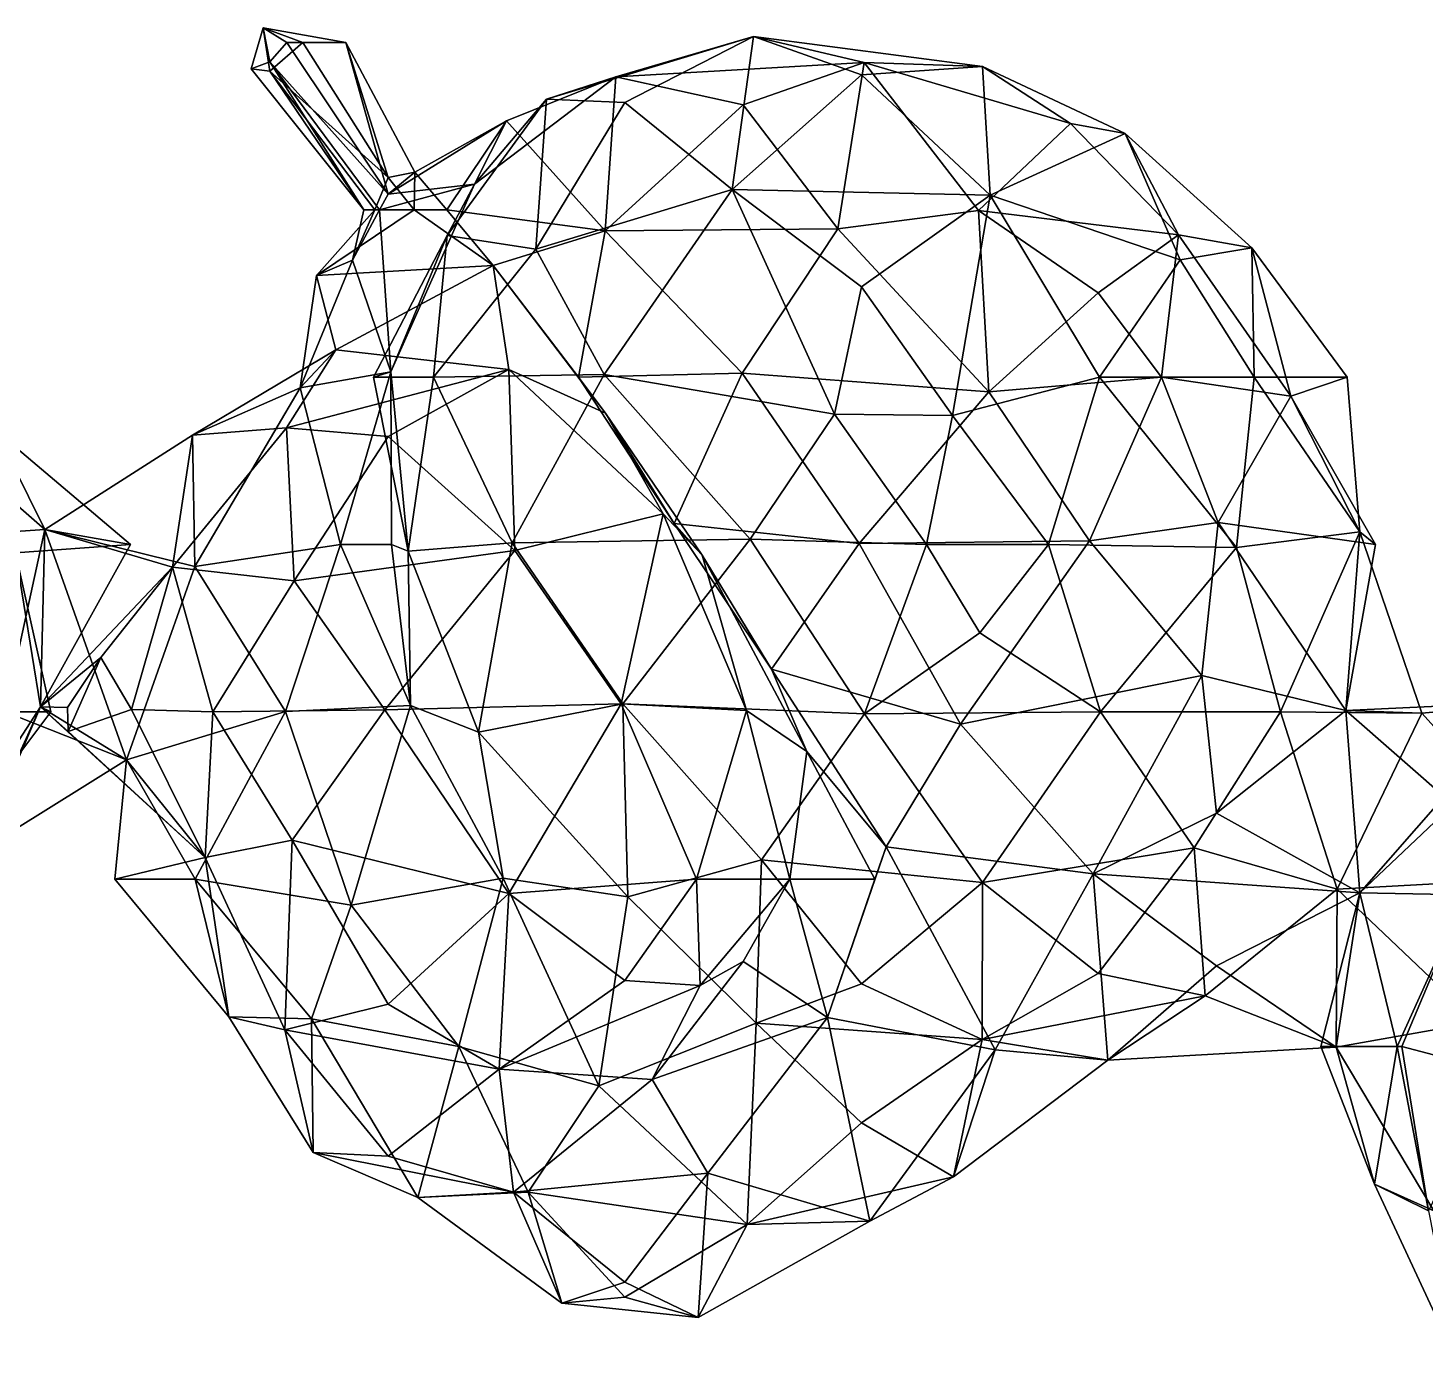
# Model space of a CAD drawing. Extents: x 290083 to 295691, y 4553739 to 4561622.
# Drawn here: x 294606.8 to 294755.5, y 4559015.4 to 4559157.9 of the extents above; entities that cross this region are included whole.
import ezdxf

# ---------------------------------------------------------------- set-up
doc = ezdxf.new("R2010")
doc.units = 0
doc.layers.add('Au_ppm_Pref_-_0_3', color=7, linetype='CONTINUOUS')

msp = doc.modelspace()

# ---------------------------------------------------------------- linework, layer by layer
at = {"layer": 'Au_ppm_Pref_-_0_3'}
for points in [[(294630.55, 4559153.56, 1787.74), (294631.84, 4559157.92, 1787.83), (294632.54, 4559153.31, 1788.76)], [(294630.55, 4559153.56, 1787.74), (294632.54, 4559154.31, 1787.05), (294631.84, 4559157.92, 1787.83)], [(294636.05, 4559156.37, 1789.39), (294632.54, 4559153.31, 1788.76), (294631.84, 4559157.92, 1787.83)], [(294636.05, 4559156.37, 1789.39), (294631.84, 4559157.92, 1787.83), (294640.63, 4559156.37, 1787.74)], [(294640.63, 4559156.37, 1787.74), (294631.84, 4559157.92, 1787.83), (294634.35, 4559156.37, 1786.88)], [(294634.35, 4559156.37, 1786.88), (294631.84, 4559157.92, 1787.83), (294632.54, 4559154.31, 1787.05)], [(294645.14, 4559141.98, 1788.88), (294632.54, 4559153.31, 1788.76), (294636.05, 4559156.37, 1789.39)], [(294632.54, 4559154.31, 1787.05), (294645.14, 4559140.22, 1787.18), (294634.35, 4559156.37, 1786.88)], [(294640.63, 4559156.37, 1787.74), (294634.35, 4559156.37, 1786.88), (294645.14, 4559140.22, 1787.18)], [(294645.14, 4559141.98, 1788.88), (294636.05, 4559156.37, 1789.39), (294640.63, 4559156.37, 1787.74)], [(294645.14, 4559141.98, 1788.88), (294640.63, 4559156.37, 1787.74), (294647.98, 4559142.57, 1787.74)], [(294640.63, 4559156.37, 1787.74), (294645.14, 4559140.22, 1787.18), (294647.98, 4559142.57, 1787.74)], [(294669.38, 4559152.71, 1781.56), (294661.99, 4559150.35, 1775.86), (294684.03, 4559157.01, 1776.13)], [(294661.99, 4559150.35, 1775.86), (294670.34, 4559149.98, 1772.05), (294684.03, 4559157.01, 1776.13)], [(294669.38, 4559152.71, 1781.56), (294684.03, 4559157.01, 1776.13), (294695.83, 4559154.25, 1781.66)], [(294681.78, 4559140.71, 1769.18), (294684.03, 4559157.01, 1776.13), (294670.34, 4559149.98, 1772.05)], [(294681.78, 4559140.71, 1769.18), (294695.53, 4559152.93, 1771.07), (294684.03, 4559157.01, 1776.13)], [(294695.83, 4559154.25, 1781.66), (294684.03, 4559157.01, 1776.13), (294708.42, 4559153.82, 1775.64)], [(294708.42, 4559153.82, 1775.64), (294684.03, 4559157.01, 1776.13), (294695.53, 4559152.93, 1771.07)], [(294632.54, 4559154.31, 1787.05), (294630.55, 4559153.56, 1787.74), (294642.54, 4559138.55, 1787.74)], [(294632.54, 4559153.31, 1788.76), (294642.54, 4559138.55, 1787.74), (294630.55, 4559153.56, 1787.74)], [(294632.54, 4559154.31, 1787.05), (294642.54, 4559138.55, 1787.74), (294644.2, 4559138.55, 1787.29)], [(294632.54, 4559154.31, 1787.05), (294644.2, 4559138.55, 1787.29), (294645.14, 4559140.22, 1787.18)], [(294645.14, 4559141.98, 1788.88), (294643.71, 4559138.55, 1788.41), (294632.54, 4559153.31, 1788.76)], [(294632.54, 4559153.31, 1788.76), (294643.71, 4559138.55, 1788.41), (294642.54, 4559138.55, 1787.74)], [(294669.38, 4559152.71, 1781.56), (294695.83, 4559154.25, 1781.66), (294682.93, 4559149.74, 1785.53)], [(294695.83, 4559154.25, 1781.66), (294693.02, 4559136.52, 1785.87), (294682.93, 4559149.74, 1785.53)], [(294707.99, 4559138.5, 1784.28), (294693.02, 4559136.52, 1785.87), (294695.83, 4559154.25, 1781.66)], [(294695.53, 4559152.93, 1771.07), (294709.25, 4559140.13, 1769.32), (294708.42, 4559153.82, 1775.64)], [(294695.83, 4559154.25, 1781.66), (294717.77, 4559147.74, 1780.32), (294707.99, 4559138.5, 1784.28)], [(294717.77, 4559147.74, 1780.32), (294695.83, 4559154.25, 1781.66), (294708.42, 4559153.82, 1775.64)], [(294708.42, 4559153.82, 1775.64), (294709.25, 4559140.13, 1769.32), (294723.62, 4559146.67, 1774.51)], [(294708.42, 4559153.82, 1775.64), (294723.62, 4559146.67, 1774.51), (294717.77, 4559147.74, 1780.32)], [(294657.74, 4559148.03, 1784.96), (294654.33, 4559141.27, 1780.85), (294669.38, 4559152.71, 1781.56)], [(294669.38, 4559152.71, 1781.56), (294654.33, 4559141.27, 1780.85), (294661.99, 4559150.35, 1775.86)], [(294657.74, 4559148.03, 1784.96), (294669.38, 4559152.71, 1781.56), (294668.25, 4559136.32, 1786.68)], [(294668.25, 4559136.32, 1786.68), (294669.38, 4559152.71, 1781.56), (294682.93, 4559149.74, 1785.53)], [(294709.25, 4559140.13, 1769.32), (294695.53, 4559152.93, 1771.07), (294681.78, 4559140.71, 1769.18)], [(294661.99, 4559150.35, 1775.86), (294654.33, 4559141.27, 1780.85), (294651.42, 4559135.83, 1775.86)], [(294651.42, 4559135.83, 1775.86), (294660.85, 4559134.37, 1771.06), (294661.99, 4559150.35, 1775.86)], [(294660.85, 4559134.37, 1771.06), (294670.34, 4559149.98, 1772.05), (294661.99, 4559150.35, 1775.86)], [(294660.85, 4559134.37, 1771.06), (294681.78, 4559140.71, 1769.18), (294670.34, 4559149.98, 1772.05)], [(294668.25, 4559136.32, 1786.68), (294682.93, 4559149.74, 1785.53), (294693.02, 4559136.52, 1785.87)], [(294645.14, 4559140.22, 1787.18), (294654.33, 4559141.27, 1780.85), (294657.74, 4559148.03, 1784.96)], [(294645.14, 4559140.22, 1787.18), (294657.74, 4559148.03, 1784.96), (294647.98, 4559142.57, 1787.74)], [(294651.38, 4559138.55, 1787.74), (294647.98, 4559142.57, 1787.74), (294657.74, 4559148.03, 1784.96)], [(294651.38, 4559138.55, 1787.74), (294657.74, 4559148.03, 1784.96), (294668.25, 4559136.32, 1786.68)], [(294717.77, 4559147.74, 1780.32), (294729.28, 4559135.9, 1780.75), (294707.99, 4559138.5, 1784.28)], [(294717.77, 4559147.74, 1780.32), (294723.62, 4559146.67, 1774.51), (294729.28, 4559135.9, 1780.75)], [(294723.62, 4559146.67, 1774.51), (294709.25, 4559140.13, 1769.32), (294729.48, 4559133.23, 1771.64)], [(294729.28, 4559135.9, 1780.75), (294723.62, 4559146.67, 1774.51), (294737.08, 4559134.51, 1775.86)], [(294737.08, 4559134.51, 1775.86), (294723.62, 4559146.67, 1774.51), (294729.48, 4559133.23, 1771.64)], [(294645.14, 4559141.98, 1788.88), (294647.91, 4559138.55, 1789.04), (294643.71, 4559138.55, 1788.41)], [(294645.14, 4559141.98, 1788.88), (294647.98, 4559142.57, 1787.74), (294647.91, 4559138.55, 1789.04)], [(294647.98, 4559142.57, 1787.74), (294651.38, 4559138.55, 1787.74), (294647.91, 4559138.55, 1789.04)], [(294645.43, 4559121.31, 1782.03), (294654.33, 4559141.27, 1780.85), (294644.2, 4559138.55, 1787.29)], [(294645.14, 4559140.22, 1787.18), (294644.2, 4559138.55, 1787.29), (294654.33, 4559141.27, 1780.85)], [(294645.43, 4559121.31, 1782.03), (294651.42, 4559135.83, 1775.86), (294654.33, 4559141.27, 1780.85)], [(294668.14, 4559121.03, 1768.45), (294681.78, 4559140.71, 1769.18), (294660.85, 4559134.37, 1771.06)], [(294692.67, 4559116.78, 1767.25), (294681.78, 4559140.71, 1769.18), (294668.14, 4559121.03, 1768.45)], [(294692.67, 4559116.78, 1767.25), (294695.53, 4559130.36, 1766.71), (294681.78, 4559140.71, 1769.18)], [(294695.53, 4559130.36, 1766.71), (294709.25, 4559140.13, 1769.32), (294681.78, 4559140.71, 1769.18)], [(294695.53, 4559130.36, 1766.71), (294705.22, 4559116.67, 1766.71), (294709.25, 4559140.13, 1769.32)], [(294705.22, 4559116.67, 1766.71), (294720.88, 4559120.72, 1767.98), (294709.25, 4559140.13, 1769.32)], [(294720.88, 4559120.72, 1767.98), (294729.48, 4559133.23, 1771.64), (294709.25, 4559140.13, 1769.32)], [(294641.35, 4559133.2, 1787.74), (294643.71, 4559138.55, 1788.41), (294637.49, 4559131.55, 1793.68)], [(294637.49, 4559131.55, 1793.68), (294643.71, 4559138.55, 1788.41), (294647.91, 4559138.55, 1789.04)], [(294637.49, 4559131.55, 1793.68), (294647.91, 4559138.55, 1789.04), (294656.31, 4559132.63, 1792.38)], [(294641.35, 4559133.2, 1787.74), (294642.54, 4559138.55, 1787.74), (294643.71, 4559138.55, 1788.41)], [(294641.35, 4559133.2, 1787.74), (294645.43, 4559121.31, 1782.03), (294644.2, 4559138.55, 1787.29)], [(294641.35, 4559133.2, 1787.74), (294644.2, 4559138.55, 1787.29), (294642.54, 4559138.55, 1787.74)], [(294656.31, 4559132.63, 1792.38), (294647.91, 4559138.55, 1789.04), (294651.38, 4559138.55, 1787.74)], [(294656.31, 4559132.63, 1792.38), (294651.38, 4559138.55, 1787.74), (294668.25, 4559136.32, 1786.68)], [(294709.1, 4559119.17, 1785.72), (294693.02, 4559136.52, 1785.87), (294707.99, 4559138.5, 1784.28)], [(294709.1, 4559119.17, 1785.72), (294707.99, 4559138.5, 1784.28), (294720.73, 4559129.73, 1784.79)], [(294729.28, 4559135.9, 1780.75), (294720.73, 4559129.73, 1784.79), (294707.99, 4559138.5, 1784.28)], [(294645.43, 4559121.31, 1782.03), (294643.59, 4559120.74, 1775.86), (294651.42, 4559135.83, 1775.86)], [(294651.42, 4559135.83, 1775.86), (294643.59, 4559120.74, 1775.86), (294649.96, 4559120.74, 1772.19)], [(294651.42, 4559135.83, 1775.86), (294649.96, 4559120.74, 1772.19), (294660.85, 4559134.37, 1771.06)], [(294665.4, 4559120.74, 1789.2), (294656.31, 4559132.63, 1792.38), (294668.25, 4559136.32, 1786.68)], [(294668.25, 4559136.32, 1786.68), (294682.84, 4559121.16, 1786.18), (294665.4, 4559120.74, 1789.2)], [(294668.25, 4559136.32, 1786.68), (294693.02, 4559136.52, 1785.87), (294682.84, 4559121.16, 1786.18)], [(294709.1, 4559119.17, 1785.72), (294682.84, 4559121.16, 1786.18), (294693.02, 4559136.52, 1785.87)], [(294729.28, 4559135.9, 1780.75), (294727.46, 4559120.74, 1784.97), (294720.73, 4559129.73, 1784.79)], [(294729.28, 4559135.9, 1780.75), (294741.23, 4559118.7, 1781.17), (294727.46, 4559120.74, 1784.97)], [(294741.23, 4559118.7, 1781.17), (294729.28, 4559135.9, 1780.75), (294737.08, 4559134.51, 1775.86)], [(294660.85, 4559134.37, 1771.06), (294649.96, 4559120.74, 1772.19), (294668.14, 4559121.03, 1768.45)], [(294737.08, 4559134.51, 1775.86), (294729.48, 4559133.23, 1771.64), (294737.33, 4559120.74, 1771.17)], [(294741.23, 4559118.7, 1781.17), (294737.08, 4559134.51, 1775.86), (294747.23, 4559120.74, 1775.86)], [(294747.23, 4559120.74, 1775.86), (294737.08, 4559134.51, 1775.86), (294737.33, 4559120.74, 1771.17)], [(294641.35, 4559133.2, 1787.74), (294637.49, 4559131.55, 1793.68), (294635.75, 4559119.6, 1788.08)], [(294641.35, 4559133.2, 1787.74), (294635.75, 4559119.6, 1788.08), (294645.43, 4559121.31, 1782.03)], [(294637.49, 4559131.55, 1793.68), (294656.31, 4559132.63, 1792.38), (294639.58, 4559123.64, 1795.55)], [(294656.31, 4559132.63, 1792.38), (294657.97, 4559121.56, 1799.51), (294639.58, 4559123.64, 1795.55)], [(294668.28, 4559116.89, 1793.36), (294657.97, 4559121.56, 1799.51), (294656.31, 4559132.63, 1792.38)], [(294665.4, 4559120.74, 1789.2), (294668.28, 4559116.89, 1793.36), (294656.31, 4559132.63, 1792.38)], [(294737.33, 4559120.74, 1771.17), (294729.48, 4559133.23, 1771.64), (294720.88, 4559120.72, 1767.98)], [(294635.75, 4559119.6, 1788.08), (294637.49, 4559131.55, 1793.68), (294639.58, 4559123.64, 1795.55)], [(294695.53, 4559130.36, 1766.71), (294692.67, 4559116.78, 1767.25), (294705.22, 4559116.67, 1766.71)], [(294709.1, 4559119.17, 1785.72), (294720.73, 4559129.73, 1784.79), (294727.46, 4559120.74, 1784.97)], [(294635.75, 4559119.6, 1788.08), (294639.58, 4559123.64, 1795.55), (294624.29, 4559114.57, 1793.68)], [(294634.31, 4559115.36, 1798.66), (294624.29, 4559114.57, 1793.68), (294639.58, 4559123.64, 1795.55)], [(294657.97, 4559121.56, 1799.51), (294634.31, 4559115.36, 1798.66), (294639.58, 4559123.64, 1795.55)], [(294634.31, 4559115.36, 1798.66), (294657.97, 4559121.56, 1799.51), (294645.14, 4559114.42, 1803.45)], [(294635.75, 4559119.6, 1788.08), (294640.05, 4559102.92, 1785.34), (294645.43, 4559121.31, 1782.03)], [(294645.43, 4559121.31, 1782.03), (294640.05, 4559102.92, 1785.34), (294645.49, 4559102.92, 1781.8)], [(294647.28, 4559102.2, 1776.11), (294643.59, 4559120.74, 1775.86), (294645.43, 4559121.31, 1782.03)], [(294647.28, 4559102.2, 1776.11), (294649.96, 4559120.74, 1772.19), (294643.59, 4559120.74, 1775.86)], [(294658.63, 4559102.29, 1804.24), (294645.14, 4559114.42, 1803.45), (294657.97, 4559121.56, 1799.51)], [(294645.49, 4559102.92, 1781.8), (294647.28, 4559102.2, 1776.11), (294645.43, 4559121.31, 1782.03)], [(294647.28, 4559102.2, 1776.11), (294658.34, 4559103.11, 1770.39), (294649.96, 4559120.74, 1772.19)], [(294658.34, 4559103.11, 1770.39), (294668.14, 4559121.03, 1768.45), (294649.96, 4559120.74, 1772.19)], [(294658.63, 4559102.29, 1804.24), (294657.97, 4559121.56, 1799.51), (294674.43, 4559106.19, 1800.73)], [(294668.28, 4559116.89, 1793.36), (294674.43, 4559106.19, 1800.73), (294657.97, 4559121.56, 1799.51)], [(294658.34, 4559103.11, 1770.39), (294683.67, 4559103.5, 1770.09), (294668.14, 4559121.03, 1768.45)], [(294682.84, 4559121.16, 1786.18), (294675.59, 4559105.16, 1788.36), (294665.4, 4559120.74, 1789.2)], [(294668.28, 4559116.89, 1793.36), (294665.4, 4559120.74, 1789.2), (294675.59, 4559105.16, 1788.36)], [(294683.67, 4559103.5, 1770.09), (294692.67, 4559116.78, 1767.25), (294668.14, 4559121.03, 1768.45)], [(294695.3, 4559103.02, 1785.98), (294675.59, 4559105.16, 1788.36), (294682.84, 4559121.16, 1786.18)], [(294695.3, 4559103.02, 1785.98), (294682.84, 4559121.16, 1786.18), (294709.1, 4559119.17, 1785.72)], [(294705.22, 4559116.67, 1766.71), (294715.44, 4559102.92, 1766.47), (294720.88, 4559120.72, 1767.98)], [(294719.82, 4559103.32, 1785.75), (294709.1, 4559119.17, 1785.72), (294727.46, 4559120.74, 1784.97)], [(294715.44, 4559102.92, 1766.47), (294735.47, 4559102.6, 1769.38), (294720.88, 4559120.72, 1767.98)], [(294719.82, 4559103.32, 1785.75), (294727.46, 4559120.74, 1784.97), (294733.5, 4559105.28, 1784.39)], [(294720.88, 4559120.72, 1767.98), (294735.47, 4559102.6, 1769.38), (294737.33, 4559120.74, 1771.17)], [(294733.5, 4559105.28, 1784.39), (294727.46, 4559120.74, 1784.97), (294741.23, 4559118.7, 1781.17)], [(294735.47, 4559102.6, 1769.38), (294748.61, 4559104.28, 1775.74), (294737.33, 4559120.74, 1771.17)], [(294737.33, 4559120.74, 1771.17), (294748.61, 4559104.28, 1775.74), (294747.23, 4559120.74, 1775.86)], [(294747.23, 4559120.74, 1775.86), (294748.61, 4559104.28, 1775.74), (294741.23, 4559118.7, 1781.17)], [(294624.54, 4559100.59, 1788.94), (294635.75, 4559119.6, 1788.08), (294624.29, 4559114.57, 1793.68)], [(294624.54, 4559100.59, 1788.94), (294640.05, 4559102.92, 1785.34), (294635.75, 4559119.6, 1788.08)], [(294695.3, 4559103.02, 1785.98), (294709.1, 4559119.17, 1785.72), (294719.82, 4559103.32, 1785.75)], [(294603.33, 4559115.07, 1799.62), (294593.57, 4559117.63, 1794.16), (294608.59, 4559104.52, 1793.35)], [(294596.17, 4559103.67, 1787.41), (294608.59, 4559104.52, 1793.35), (294593.57, 4559117.63, 1794.16)], [(294741.23, 4559118.7, 1781.17), (294750.25, 4559102.92, 1781.8), (294733.5, 4559105.28, 1784.39)], [(294750.25, 4559102.92, 1781.8), (294741.23, 4559118.7, 1781.17), (294748.61, 4559104.28, 1775.74)], [(294674.43, 4559106.19, 1800.73), (294668.28, 4559116.89, 1793.36), (294678.58, 4559101.78, 1794.6)], [(294668.28, 4559116.89, 1793.36), (294675.59, 4559105.16, 1788.36), (294678.58, 4559101.78, 1794.6)], [(294702.46, 4559102.92, 1767.25), (294692.67, 4559116.78, 1767.25), (294683.67, 4559103.5, 1770.09)], [(294692.67, 4559116.78, 1767.25), (294702.46, 4559102.92, 1767.25), (294705.22, 4559116.67, 1766.71)], [(294702.46, 4559102.92, 1767.25), (294715.44, 4559102.92, 1766.47), (294705.22, 4559116.67, 1766.71)], [(294603.33, 4559115.07, 1799.62), (294617.71, 4559102.92, 1799.62), (294605.45, 4559102.03, 1805.35)], [(294603.33, 4559115.07, 1799.62), (294608.59, 4559104.52, 1793.35), (294617.71, 4559102.92, 1799.62)], [(294622.17, 4559100.49, 1798.78), (294608.59, 4559104.52, 1793.35), (294624.29, 4559114.57, 1793.68)], [(294624.54, 4559100.59, 1788.94), (294624.29, 4559114.57, 1793.68), (294608.59, 4559104.52, 1793.35)], [(294622.17, 4559100.49, 1798.78), (294634.31, 4559115.36, 1798.66), (294635.13, 4559099.05, 1803.05)], [(294622.17, 4559100.49, 1798.78), (294624.29, 4559114.57, 1793.68), (294634.31, 4559115.36, 1798.66)], [(294635.13, 4559099.05, 1803.05), (294634.31, 4559115.36, 1798.66), (294645.14, 4559114.42, 1803.45)], [(294635.13, 4559099.05, 1803.05), (294645.14, 4559114.42, 1803.45), (294658.63, 4559102.29, 1804.24)], [(294669.96, 4559085.95, 1804.31), (294658.63, 4559102.29, 1804.24), (294674.43, 4559106.19, 1800.73)], [(294669.96, 4559085.95, 1804.31), (294674.43, 4559106.19, 1800.73), (294683.28, 4559085.23, 1799.74)], [(294678.58, 4559101.78, 1794.6), (294683.28, 4559085.23, 1799.74), (294674.43, 4559106.19, 1800.73)], [(294596.17, 4559103.67, 1787.41), (294604.34, 4559085.1, 1789.15), (294608.59, 4559104.52, 1793.35)], [(294617.26, 4559080, 1793.01), (294608.59, 4559104.52, 1793.35), (294604.34, 4559085.1, 1789.15)], [(294608.11, 4559085.64, 1799.82), (294608.59, 4559104.52, 1793.35), (294622.17, 4559100.49, 1798.78)], [(294608.11, 4559085.64, 1799.82), (294617.71, 4559102.92, 1799.62), (294608.59, 4559104.52, 1793.35)], [(294617.26, 4559080, 1793.01), (294624.54, 4559100.59, 1788.94), (294608.59, 4559104.52, 1793.35)], [(294675.59, 4559105.16, 1788.36), (294695.3, 4559103.02, 1785.98), (294685.95, 4559089.64, 1789.24)], [(294678.58, 4559101.78, 1794.6), (294675.59, 4559105.16, 1788.36), (294685.95, 4559089.64, 1789.24)], [(294719.82, 4559103.32, 1785.75), (294733.5, 4559105.28, 1784.39), (294731.76, 4559088.96, 1785.71)], [(294731.76, 4559088.96, 1785.71), (294733.5, 4559105.28, 1784.39), (294747.12, 4559085.25, 1783.25)], [(294733.5, 4559105.28, 1784.39), (294750.25, 4559102.92, 1781.8), (294747.12, 4559085.25, 1783.25)], [(294735.47, 4559102.6, 1769.38), (294740.14, 4559085.1, 1770.65), (294748.61, 4559104.28, 1775.74)], [(294748.61, 4559104.28, 1775.74), (294740.14, 4559085.1, 1770.65), (294755.18, 4559084.95, 1777.15)], [(294750.25, 4559102.92, 1781.8), (294748.61, 4559104.28, 1775.74), (294747.12, 4559085.25, 1783.25)], [(294755.18, 4559084.95, 1777.15), (294747.12, 4559085.25, 1783.25), (294748.61, 4559104.28, 1775.74)], [(294617.71, 4559102.92, 1799.62), (294608.11, 4559085.64, 1799.82), (294605.45, 4559102.03, 1805.35)], [(294624.54, 4559100.59, 1788.94), (294634.19, 4559085.15, 1788.25), (294640.05, 4559102.92, 1785.34)], [(294647.52, 4559085.79, 1782.22), (294640.05, 4559102.92, 1785.34), (294634.19, 4559085.15, 1788.25)], [(294647.52, 4559085.79, 1782.22), (294645.49, 4559102.92, 1781.8), (294640.05, 4559102.92, 1785.34)], [(294647.52, 4559085.79, 1782.22), (294647.28, 4559102.2, 1776.11), (294645.49, 4559102.92, 1781.8)], [(294647.28, 4559102.2, 1776.11), (294654.77, 4559082.94, 1775.1), (294658.34, 4559103.11, 1770.39)], [(294658.34, 4559103.11, 1770.39), (294654.77, 4559082.94, 1775.1), (294670.12, 4559085.95, 1769.76)], [(294658.34, 4559103.11, 1770.39), (294670.12, 4559085.95, 1769.76), (294683.67, 4559103.5, 1770.09)], [(294683.67, 4559103.5, 1770.09), (294670.12, 4559085.95, 1769.76), (294695.85, 4559084.9, 1767.44)], [(294695.85, 4559084.9, 1767.44), (294702.46, 4559102.92, 1767.25), (294683.67, 4559103.5, 1770.09)], [(294685.95, 4559089.64, 1789.24), (294695.3, 4559103.02, 1785.98), (294706.08, 4559083.79, 1787.09)], [(294695.3, 4559103.02, 1785.98), (294719.82, 4559103.32, 1785.75), (294706.08, 4559083.79, 1787.09)], [(294702.46, 4559102.92, 1767.25), (294695.85, 4559084.9, 1767.44), (294708.13, 4559093.53, 1766.79)], [(294702.46, 4559102.92, 1767.25), (294708.13, 4559093.53, 1766.79), (294715.44, 4559102.92, 1766.47)], [(294706.08, 4559083.79, 1787.09), (294719.82, 4559103.32, 1785.75), (294731.76, 4559088.96, 1785.71)], [(294708.13, 4559093.53, 1766.79), (294720.97, 4559085.11, 1767.92), (294715.44, 4559102.92, 1766.47)], [(294715.44, 4559102.92, 1766.47), (294720.97, 4559085.11, 1767.92), (294735.47, 4559102.6, 1769.38)], [(294603.24, 4559085.1, 1809.56), (294605.45, 4559102.03, 1805.35), (294609.23, 4559085.1, 1805.55)], [(294609.23, 4559085.1, 1805.55), (294605.45, 4559102.03, 1805.35), (294608.11, 4559085.64, 1799.82)], [(294644.78, 4559085.33, 1804.14), (294635.13, 4559099.05, 1803.05), (294658.63, 4559102.29, 1804.24)], [(294669.96, 4559085.95, 1804.31), (294644.78, 4559085.33, 1804.14), (294658.63, 4559102.29, 1804.24)], [(294647.52, 4559085.79, 1782.22), (294654.77, 4559082.94, 1775.1), (294647.28, 4559102.2, 1776.11)], [(294689.73, 4559080.87, 1793.68), (294683.28, 4559085.23, 1799.74), (294678.58, 4559101.78, 1794.6)], [(294689.73, 4559080.87, 1793.68), (294678.58, 4559101.78, 1794.6), (294685.95, 4559089.64, 1789.24)], [(294720.97, 4559085.11, 1767.92), (294740.14, 4559085.1, 1770.65), (294735.47, 4559102.6, 1769.38)], [(294608.11, 4559085.64, 1799.82), (294622.17, 4559100.49, 1798.78), (294614.56, 4559090.9, 1799.66)], [(294622.17, 4559100.49, 1798.78), (294617.82, 4559085.35, 1801.23), (294614.56, 4559090.9, 1799.66)], [(294617.26, 4559080, 1793.01), (294634.19, 4559085.15, 1788.25), (294624.54, 4559100.59, 1788.94)], [(294617.82, 4559085.35, 1801.23), (294622.17, 4559100.49, 1798.78), (294626.47, 4559085.1, 1802.48)], [(294626.47, 4559085.1, 1802.48), (294622.17, 4559100.49, 1798.78), (294635.13, 4559099.05, 1803.05)], [(294626.47, 4559085.1, 1802.48), (294635.13, 4559099.05, 1803.05), (294644.78, 4559085.33, 1804.14)], [(294695.85, 4559084.9, 1767.44), (294720.97, 4559085.11, 1767.92), (294708.13, 4559093.53, 1766.79)], [(294608.11, 4559085.64, 1799.82), (294614.56, 4559090.9, 1799.66), (294610.98, 4559085.55, 1800.24)], [(294611.05, 4559083.01, 1799.68), (294610.98, 4559085.55, 1800.24), (294614.56, 4559090.9, 1799.66)], [(294611.05, 4559083.01, 1799.68), (294614.56, 4559090.9, 1799.66), (294617.82, 4559085.35, 1801.23)], [(294689.73, 4559080.87, 1793.68), (294685.95, 4559089.64, 1789.24), (294698.16, 4559070.73, 1790.13)], [(294706.08, 4559083.79, 1787.09), (294698.16, 4559070.73, 1790.13), (294685.95, 4559089.64, 1789.24)], [(294706.08, 4559083.79, 1787.09), (294731.76, 4559088.96, 1785.71), (294720.21, 4559067.85, 1786.76)], [(294720.21, 4559067.85, 1786.76), (294731.76, 4559088.96, 1785.71), (294733.33, 4559074.31, 1784.14)], [(294731.76, 4559088.96, 1785.71), (294747.12, 4559085.25, 1783.25), (294733.33, 4559074.31, 1784.14)], [(294755.18, 4559084.95, 1777.15), (294770.62, 4559086.36, 1781.48), (294747.12, 4559085.25, 1783.25)], [(294758.53, 4559075.24, 1784.45), (294747.12, 4559085.25, 1783.25), (294770.62, 4559086.36, 1781.48)], [(294770.88, 4559067.56, 1775.74), (294770.62, 4559086.36, 1781.48), (294755.18, 4559084.95, 1777.15)], [(294598.76, 4559071.2, 1805.55), (294608.11, 4559085.64, 1799.82), (294598.87, 4559063.99, 1799.49)], [(294598.76, 4559071.2, 1805.55), (294609.23, 4559085.1, 1805.55), (294608.11, 4559085.64, 1799.82)], [(294603.24, 4559085.1, 1809.56), (294609.23, 4559085.1, 1805.55), (294598.76, 4559071.2, 1805.55)], [(294598.87, 4559063.99, 1799.49), (294608.11, 4559085.64, 1799.82), (294600.9, 4559069.8, 1793.68)], [(294608.11, 4559085.64, 1799.82), (294617.26, 4559080, 1793.01), (294600.9, 4559069.8, 1793.68)], [(294604.34, 4559085.1, 1789.15), (294600.9, 4559069.8, 1793.68), (294617.26, 4559080, 1793.01)], [(294611.05, 4559083.01, 1799.68), (294608.11, 4559085.64, 1799.82), (294610.98, 4559085.55, 1800.24)], [(294625.65, 4559069.58, 1798.9), (294608.11, 4559085.64, 1799.82), (294611.05, 4559083.01, 1799.68)], [(294608.11, 4559085.64, 1799.82), (294625.65, 4559069.58, 1798.9), (294617.26, 4559080, 1793.01)], [(294625.65, 4559069.58, 1798.9), (294611.05, 4559083.01, 1799.68), (294617.82, 4559085.35, 1801.23)], [(294634.19, 4559085.15, 1788.25), (294617.26, 4559080, 1793.01), (294624.59, 4559067.28, 1789.93)], [(294625.65, 4559069.58, 1798.9), (294617.82, 4559085.35, 1801.23), (294626.47, 4559085.1, 1802.48)], [(294634.19, 4559085.15, 1788.25), (294624.59, 4559067.28, 1789.93), (294641.2, 4559064.53, 1786.25)], [(294626.47, 4559085.1, 1802.48), (294634.91, 4559071.43, 1803.05), (294625.65, 4559069.58, 1798.9)], [(294626.47, 4559085.1, 1802.48), (294644.78, 4559085.33, 1804.14), (294634.91, 4559071.43, 1803.05)], [(294647.52, 4559085.79, 1782.22), (294634.19, 4559085.15, 1788.25), (294641.2, 4559064.53, 1786.25)], [(294657.97, 4559065.75, 1804.41), (294634.91, 4559071.43, 1803.05), (294644.78, 4559085.33, 1804.14)], [(294647.52, 4559085.79, 1782.22), (294641.2, 4559064.53, 1786.25), (294657.38, 4559067.39, 1781.76)], [(294669.96, 4559085.95, 1804.31), (294657.97, 4559065.75, 1804.41), (294644.78, 4559085.33, 1804.14)], [(294647.52, 4559085.79, 1782.22), (294657.38, 4559067.39, 1781.76), (294654.77, 4559082.94, 1775.1)], [(294654.77, 4559082.94, 1775.1), (294670.67, 4559065.39, 1775.1), (294670.12, 4559085.95, 1769.76)], [(294669.96, 4559085.95, 1804.31), (294677.97, 4559067.28, 1803.21), (294657.97, 4559065.75, 1804.41)], [(294669.96, 4559085.95, 1804.31), (294683.28, 4559085.23, 1799.74), (294677.97, 4559067.28, 1803.21)], [(294670.67, 4559065.39, 1775.1), (294684.89, 4559069.36, 1770.47), (294670.12, 4559085.95, 1769.76)], [(294695.85, 4559084.9, 1767.44), (294670.12, 4559085.95, 1769.76), (294684.89, 4559069.36, 1770.47)], [(294687.91, 4559067.28, 1798.13), (294677.97, 4559067.28, 1803.21), (294683.28, 4559085.23, 1799.74)], [(294689.73, 4559080.87, 1793.68), (294687.91, 4559067.28, 1798.13), (294683.28, 4559085.23, 1799.74)], [(294684.89, 4559069.36, 1770.47), (294708.42, 4559066.93, 1769.77), (294695.85, 4559084.9, 1767.44)], [(294708.42, 4559066.93, 1769.77), (294720.97, 4559085.11, 1767.92), (294695.85, 4559084.9, 1767.44)], [(294720.97, 4559085.11, 1767.92), (294708.42, 4559066.93, 1769.77), (294730.94, 4559070.62, 1770.87)], [(294730.94, 4559070.62, 1770.87), (294740.14, 4559085.1, 1770.65), (294720.97, 4559085.11, 1767.92)], [(294730.94, 4559070.62, 1770.87), (294746.18, 4559066.22, 1776.04), (294740.14, 4559085.1, 1770.65)], [(294733.33, 4559074.31, 1784.14), (294747.12, 4559085.25, 1783.25), (294748.61, 4559065.83, 1786.46)], [(294740.14, 4559085.1, 1770.65), (294746.18, 4559066.22, 1776.04), (294755.18, 4559084.95, 1777.15)], [(294746.18, 4559066.22, 1776.04), (294770.88, 4559067.56, 1775.74), (294755.18, 4559084.95, 1777.15)], [(294748.61, 4559065.83, 1786.46), (294747.12, 4559085.25, 1783.25), (294758.53, 4559075.24, 1784.45)], [(294706.08, 4559083.79, 1787.09), (294720.21, 4559067.85, 1786.76), (294698.16, 4559070.73, 1790.13)], [(294654.77, 4559082.94, 1775.1), (294657.38, 4559067.39, 1781.76), (294670.67, 4559065.39, 1775.1)], [(294748.61, 4559065.83, 1786.46), (294763.69, 4559083.03, 1787.74), (294759.88, 4559065.62, 1793.06)], [(294748.61, 4559065.83, 1786.46), (294758.53, 4559075.24, 1784.45), (294763.69, 4559083.03, 1787.74)], [(294689.73, 4559080.87, 1793.68), (294696.94, 4559067.28, 1793.68), (294687.91, 4559067.28, 1798.13)], [(294696.94, 4559067.28, 1793.68), (294689.73, 4559080.87, 1793.68), (294698.16, 4559070.73, 1790.13)], [(294625.65, 4559069.58, 1798.9), (294616.03, 4559067.28, 1793.68), (294617.26, 4559080, 1793.01)], [(294624.59, 4559067.28, 1789.93), (294617.26, 4559080, 1793.01), (294616.03, 4559067.28, 1793.68)], [(294720.21, 4559067.85, 1786.76), (294733.33, 4559074.31, 1784.14), (294748.61, 4559065.83, 1786.46)], [(294634.13, 4559051.24, 1798.8), (294625.65, 4559069.58, 1798.9), (294634.91, 4559071.43, 1803.05)], [(294645.14, 4559053.99, 1804.05), (294634.13, 4559051.24, 1798.8), (294634.91, 4559071.43, 1803.05)], [(294645.14, 4559053.99, 1804.05), (294634.91, 4559071.43, 1803.05), (294657.97, 4559065.75, 1804.41)], [(294691.9, 4559052.57, 1792.69), (294696.94, 4559067.28, 1793.68), (294698.16, 4559070.73, 1790.13)], [(294691.9, 4559052.57, 1792.69), (294698.16, 4559070.73, 1790.13), (294709.76, 4559049.11, 1787.86)], [(294698.16, 4559070.73, 1790.13), (294720.21, 4559067.85, 1786.76), (294709.76, 4559049.11, 1787.86)], [(294730.94, 4559070.62, 1770.87), (294708.42, 4559066.93, 1769.77), (294720.73, 4559057.25, 1772.51)], [(294720.73, 4559057.25, 1772.51), (294732.12, 4559054.85, 1777.08), (294730.94, 4559070.62, 1770.87)], [(294730.94, 4559070.62, 1770.87), (294732.12, 4559054.85, 1777.08), (294746.18, 4559066.22, 1776.04)], [(294625.65, 4559069.58, 1798.9), (294628.17, 4559052.64, 1793.68), (294616.03, 4559067.28, 1793.68)], [(294634.13, 4559051.24, 1798.8), (294628.17, 4559052.64, 1793.68), (294625.65, 4559069.58, 1798.9)], [(294684.31, 4559051.95, 1777.43), (294684.89, 4559069.36, 1770.47), (294670.67, 4559065.39, 1775.1)], [(294684.31, 4559051.95, 1777.43), (294695.53, 4559056.13, 1772.14), (294684.89, 4559069.36, 1770.47)], [(294684.89, 4559069.36, 1770.47), (294695.53, 4559056.13, 1772.14), (294708.42, 4559066.93, 1769.77)], [(294616.03, 4559067.28, 1793.68), (294628.17, 4559052.64, 1793.68), (294624.59, 4559067.28, 1789.93)], [(294624.59, 4559067.28, 1789.93), (294628.17, 4559052.64, 1793.68), (294636.96, 4559052.43, 1788.46)], [(294641.2, 4559064.53, 1786.25), (294624.59, 4559067.28, 1789.93), (294636.96, 4559052.43, 1788.46)], [(294652.67, 4559049.46, 1782.95), (294657.38, 4559067.39, 1781.76), (294641.2, 4559064.53, 1786.25)], [(294667.55, 4559045.3, 1779.1), (294657.38, 4559067.39, 1781.76), (294652.67, 4559049.46, 1782.95)], [(294657.38, 4559067.39, 1781.76), (294667.55, 4559045.3, 1779.1), (294670.67, 4559065.39, 1775.1)], [(294670.34, 4559056.5, 1803.21), (294657.97, 4559065.75, 1804.41), (294677.97, 4559067.28, 1803.21)], [(294678.34, 4559055.96, 1799.62), (294670.34, 4559056.5, 1803.21), (294677.97, 4559067.28, 1803.21)], [(294678.34, 4559055.96, 1799.62), (294677.97, 4559067.28, 1803.21), (294687.91, 4559067.28, 1798.13)], [(294682.93, 4559058.53, 1796.59), (294678.34, 4559055.96, 1799.62), (294687.91, 4559067.28, 1798.13)], [(294682.93, 4559058.53, 1796.59), (294687.91, 4559067.28, 1798.13), (294691.9, 4559052.57, 1792.69)], [(294696.94, 4559067.28, 1793.68), (294691.9, 4559052.57, 1792.69), (294687.91, 4559067.28, 1798.13)], [(294709.76, 4559049.11, 1787.86), (294720.21, 4559067.85, 1786.76), (294721.76, 4559048.02, 1782.11)], [(294733.33, 4559058.05, 1784.87), (294721.76, 4559048.02, 1782.11), (294720.21, 4559067.85, 1786.76)], [(294720.21, 4559067.85, 1786.76), (294748.61, 4559065.83, 1786.46), (294733.33, 4559058.05, 1784.87)], [(294746.18, 4559066.22, 1776.04), (294761.07, 4559052.06, 1777.04), (294770.88, 4559067.56, 1775.74)], [(294656.94, 4559047.06, 1800.38), (294645.14, 4559053.99, 1804.05), (294657.97, 4559065.75, 1804.41)], [(294657.97, 4559065.75, 1804.41), (294670.34, 4559056.5, 1803.21), (294656.94, 4559047.06, 1800.38)], [(294708.42, 4559066.93, 1769.77), (294695.53, 4559056.13, 1772.14), (294708.39, 4559050.21, 1775.82)], [(294720.73, 4559057.25, 1772.51), (294708.42, 4559066.93, 1769.77), (294708.39, 4559050.21, 1775.82)], [(294732.12, 4559054.85, 1777.08), (294746.07, 4559049.41, 1781.86), (294746.18, 4559066.22, 1776.04)], [(294733.33, 4559058.05, 1784.87), (294748.61, 4559065.83, 1786.46), (294746.07, 4559049.41, 1781.86)], [(294744.44, 4559049.46, 1787.74), (294748.61, 4559065.83, 1786.46), (294752.57, 4559049.46, 1790.55)], [(294744.44, 4559049.46, 1787.74), (294746.07, 4559049.41, 1781.86), (294748.61, 4559065.83, 1786.46)], [(294746.07, 4559049.41, 1781.86), (294761.07, 4559052.06, 1777.04), (294746.18, 4559066.22, 1776.04)], [(294748.61, 4559065.83, 1786.46), (294759.88, 4559065.62, 1793.06), (294752.57, 4559049.46, 1790.55)], [(294753.07, 4559049.46, 1793.68), (294752.57, 4559049.46, 1790.55), (294759.88, 4559065.62, 1793.06)], [(294753.07, 4559049.46, 1793.68), (294759.88, 4559065.62, 1793.06), (294763.04, 4559046.84, 1799.15)], [(294636.96, 4559052.43, 1788.46), (294652.67, 4559049.46, 1782.95), (294641.2, 4559064.53, 1786.25)], [(294684.31, 4559051.95, 1777.43), (294670.67, 4559065.39, 1775.1), (294667.55, 4559045.3, 1779.1)], [(294678.34, 4559055.96, 1799.62), (294682.93, 4559058.53, 1796.59), (294673.26, 4559045.94, 1796.23)], [(294673.26, 4559045.94, 1796.23), (294682.93, 4559058.53, 1796.59), (294691.9, 4559052.57, 1792.69)], [(294746.07, 4559049.41, 1781.86), (294721.76, 4559048.02, 1782.11), (294733.33, 4559058.05, 1784.87)], [(294720.73, 4559057.25, 1772.51), (294708.39, 4559050.21, 1775.82), (294732.12, 4559054.85, 1777.08)], [(294678.34, 4559055.96, 1799.62), (294656.94, 4559047.06, 1800.38), (294670.34, 4559056.5, 1803.21)], [(294678.34, 4559055.96, 1799.62), (294673.26, 4559045.94, 1796.23), (294656.94, 4559047.06, 1800.38)], [(294684.31, 4559051.95, 1777.43), (294708.39, 4559050.21, 1775.82), (294695.53, 4559056.13, 1772.14)], [(294645.14, 4559053.99, 1804.05), (294656.94, 4559047.06, 1800.38), (294634.13, 4559051.24, 1798.8)], [(294708.39, 4559050.21, 1775.82), (294721.76, 4559048.02, 1782.11), (294732.12, 4559054.85, 1777.08)], [(294732.12, 4559054.85, 1777.08), (294721.76, 4559048.02, 1782.11), (294746.07, 4559049.41, 1781.86)], [(294634.13, 4559051.24, 1798.8), (294637.15, 4559038.17, 1793.68), (294628.17, 4559052.64, 1793.68)], [(294628.17, 4559052.64, 1793.68), (294637.15, 4559038.17, 1793.68), (294636.96, 4559052.43, 1788.46)], [(294637.15, 4559038.17, 1793.68), (294648.31, 4559033.41, 1788.01), (294636.96, 4559052.43, 1788.46)], [(294636.96, 4559052.43, 1788.46), (294648.31, 4559033.41, 1788.01), (294652.67, 4559049.46, 1782.95)], [(294673.26, 4559045.94, 1796.23), (294691.9, 4559052.57, 1792.69), (294679.18, 4559035.99, 1792.03)], [(294679.18, 4559035.99, 1792.03), (294691.9, 4559052.57, 1792.69), (294696.43, 4559030.89, 1787.77)], [(294709.76, 4559049.11, 1787.86), (294696.43, 4559030.89, 1787.77), (294691.9, 4559052.57, 1792.69)], [(294746.07, 4559049.41, 1781.86), (294756.49, 4559031.98, 1781.43), (294761.07, 4559052.06, 1777.04)], [(294634.13, 4559051.24, 1798.8), (294656.94, 4559047.06, 1800.38), (294645.14, 4559037.78, 1797.57)], [(294634.13, 4559051.24, 1798.8), (294645.14, 4559037.78, 1797.57), (294637.15, 4559038.17, 1793.68)], [(294684.31, 4559051.95, 1777.43), (294667.55, 4559045.3, 1779.1), (294683.37, 4559030.52, 1781.62)], [(294684.31, 4559051.95, 1777.43), (294683.37, 4559030.52, 1781.62), (294695.53, 4559041.34, 1779.09)], [(294684.31, 4559051.95, 1777.43), (294695.53, 4559041.34, 1779.09), (294708.39, 4559050.21, 1775.82)], [(294648.31, 4559033.41, 1788.01), (294660.03, 4559033.97, 1782.86), (294652.67, 4559049.46, 1782.95)], [(294652.67, 4559049.46, 1782.95), (294660.03, 4559033.97, 1782.86), (294667.55, 4559045.3, 1779.1)], [(294705.34, 4559035.6, 1781.8), (294708.39, 4559050.21, 1775.82), (294695.53, 4559041.34, 1779.09)], [(294696.43, 4559030.89, 1787.77), (294709.76, 4559049.11, 1787.86), (294705.34, 4559035.6, 1781.8)], [(294708.39, 4559050.21, 1775.82), (294705.34, 4559035.6, 1781.8), (294721.76, 4559048.02, 1782.11)], [(294709.76, 4559049.11, 1787.86), (294721.76, 4559048.02, 1782.11), (294705.34, 4559035.6, 1781.8)], [(294744.44, 4559049.46, 1787.74), (294752.57, 4559049.46, 1790.55), (294750.14, 4559034.81, 1787.74)], [(294744.44, 4559049.46, 1787.74), (294750.14, 4559034.81, 1787.74), (294746.07, 4559049.41, 1781.86)], [(294746.07, 4559049.41, 1781.86), (294750.14, 4559034.81, 1787.74), (294756.49, 4559031.98, 1781.43)], [(294750.14, 4559034.81, 1787.74), (294752.57, 4559049.46, 1790.55), (294755.9, 4559031.99, 1793.96)], [(294752.57, 4559049.46, 1790.55), (294753.07, 4559049.46, 1793.68), (294755.9, 4559031.99, 1793.96)], [(294753.07, 4559049.46, 1793.68), (294763.04, 4559046.84, 1799.15), (294755.9, 4559031.99, 1793.96)], [(294658.49, 4559033.95, 1793.57), (294645.14, 4559037.78, 1797.57), (294656.94, 4559047.06, 1800.38)], [(294658.49, 4559033.95, 1793.57), (294656.94, 4559047.06, 1800.38), (294673.26, 4559045.94, 1796.23)], [(294658.49, 4559033.95, 1793.57), (294673.26, 4559045.94, 1796.23), (294679.18, 4559035.99, 1792.03)], [(294667.55, 4559045.3, 1779.1), (294660.03, 4559033.97, 1782.86), (294683.37, 4559030.52, 1781.62)], [(294695.53, 4559041.34, 1779.09), (294683.37, 4559030.52, 1781.62), (294705.34, 4559035.6, 1781.8)], [(294658.49, 4559033.95, 1793.57), (294637.15, 4559038.17, 1793.68), (294645.14, 4559037.78, 1797.57)], [(294658.49, 4559033.95, 1793.57), (294648.31, 4559033.41, 1788.01), (294637.15, 4559038.17, 1793.68)], [(294658.49, 4559033.95, 1793.57), (294679.18, 4559035.99, 1792.03), (294670.34, 4559024.38, 1790.16)], [(294679.18, 4559035.99, 1792.03), (294678.15, 4559020.6, 1787.74), (294670.34, 4559024.38, 1790.16)], [(294679.18, 4559035.99, 1792.03), (294696.43, 4559030.89, 1787.77), (294678.15, 4559020.6, 1787.74)], [(294696.43, 4559030.89, 1787.77), (294705.34, 4559035.6, 1781.8), (294683.37, 4559030.52, 1781.62)], [(294759.18, 4559015.45, 1787.55), (294756.49, 4559031.98, 1781.43), (294750.14, 4559034.81, 1787.74)], [(294750.14, 4559034.81, 1787.74), (294755.9, 4559031.99, 1793.96), (294759.18, 4559015.45, 1787.55)], [(294648.31, 4559033.41, 1788.01), (294663.63, 4559022.16, 1787.74), (294660.03, 4559033.97, 1782.86)], [(294658.49, 4559033.95, 1793.57), (294663.63, 4559022.16, 1787.74), (294648.31, 4559033.41, 1788.01)], [(294658.49, 4559033.95, 1793.57), (294670.34, 4559024.38, 1790.16), (294663.63, 4559022.16, 1787.74)], [(294663.63, 4559022.16, 1787.74), (294670.34, 4559022.77, 1784.78), (294660.03, 4559033.97, 1782.86)], [(294660.03, 4559033.97, 1782.86), (294670.34, 4559022.77, 1784.78), (294683.37, 4559030.52, 1781.62)], [(294670.34, 4559022.77, 1784.78), (294678.15, 4559020.6, 1787.74), (294683.37, 4559030.52, 1781.62)], [(294678.15, 4559020.6, 1787.74), (294696.43, 4559030.89, 1787.77), (294683.37, 4559030.52, 1781.62)], [(294678.15, 4559020.6, 1787.74), (294663.63, 4559022.16, 1787.74), (294670.34, 4559024.38, 1790.16)], [(294663.63, 4559022.16, 1787.74), (294678.15, 4559020.6, 1787.74), (294670.34, 4559022.77, 1784.78)]]:
    msp.add_3dface(points, dxfattribs=at)

doc.saveas('drawing.dxf')
